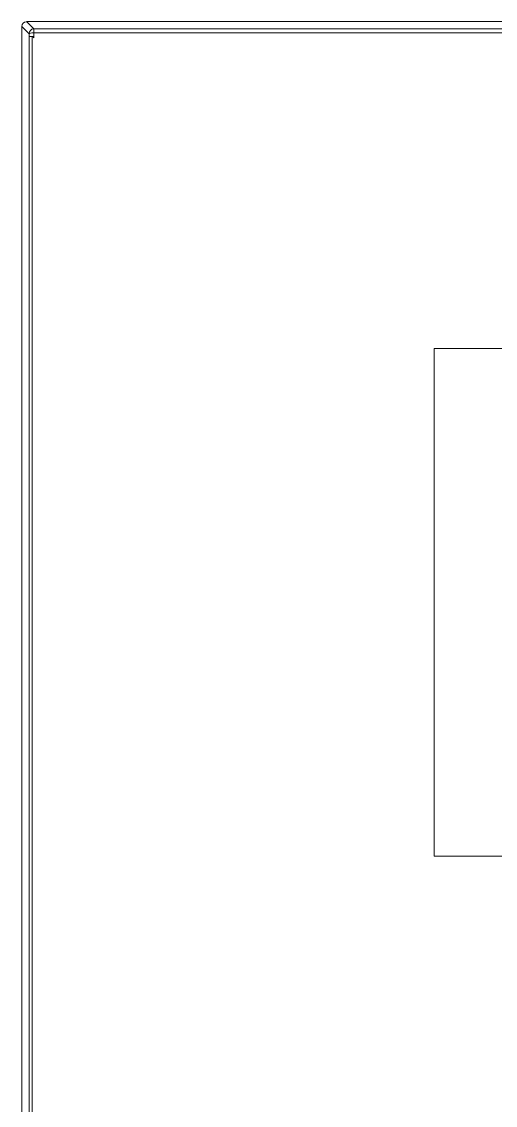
# Model space of a CAD drawing. Header units: millimetres. Extents: x -10 to 46, y -18 to 125.
# Drawn here: x 1.48 to 12.51, y 99.74 to 125 of the extents above; entities that cross this region are included whole.
import ezdxf

# ---------------------------------------------------------------- set-up
doc = ezdxf.new("R2010")
doc.units = ezdxf.units.MM
doc.layers.add('20KMB2_0', color=7, linetype='Continuous')
doc.layers.add('4203-16564_0', color=7, linetype='Continuous')

msp = doc.modelspace()

# ---------------------------------------------------------------- linework, layer by layer
at = {"layer": '20KMB2_0', "color": 0, "linetype": 'ByBlock', "lineweight": 18}
for p, q in [((1.478, 124.895), (1.649, 124.724)), ((1.48, 74.483), (1.478, 124.895)), ((1.587, 125.005), (1.758, 124.834)), ((34.209, 125.005), (1.587, 125.005)), ((1.657, 124.766), (1.681, 124.802)), ((1.681, 124.802), (1.717, 124.826)), ((1.717, 124.826), (1.758, 124.834)), ((1.758, 124.834), (1.758, 124.743)), ((1.758, 124.834), (34.038, 124.834)), ((1.649, 124.724), (1.657, 124.766)), ((1.659, 124.732), (1.649, 124.724)), ((1.649, 124.724), (1.649, 124.651)), ((1.66, 124.655), (1.649, 124.651)), ((1.649, 124.651), (1.649, 74.483)), ((1.683, 124.738), (1.659, 124.732)), ((1.686, 124.658), (1.66, 124.655)), ((1.718, 124.742), (1.683, 124.738)), ((1.723, 124.66), (1.686, 124.658)), ((1.758, 124.743), (1.718, 124.742)), ((1.723, 124.66), (1.723, 74.483)), ((1.723, 124.66), (1.734, 124.657)), ((1.734, 124.657), (1.743, 124.649)), ((1.743, 124.649), (1.752, 124.638)), ((1.752, 124.638), (1.759, 124.625)), ((1.758, 124.743), (1.759, 124.625)), ((1.758, 124.743), (34.038, 124.743))]:
    msp.add_line(p, q, dxfattribs=at)
msp.add_ellipse((1.587, 124.895), major_axis=(-0.0776, 0.0776), ratio=0.997265, start_param=5.499157, end_param=7.067214, dxfattribs=at)
at = {"layer": '4203-16564_0', "color": 0, "linetype": 'ByBlock', "lineweight": 18}
for p, q in [((24.713, 117.388), (11.084, 117.388)), ((11.084, 117.388), (11.084, 105.549)), ((11.084, 105.549), (24.713, 105.549))]:
    msp.add_line(p, q, dxfattribs=at)

doc.saveas('drawing.dxf')
